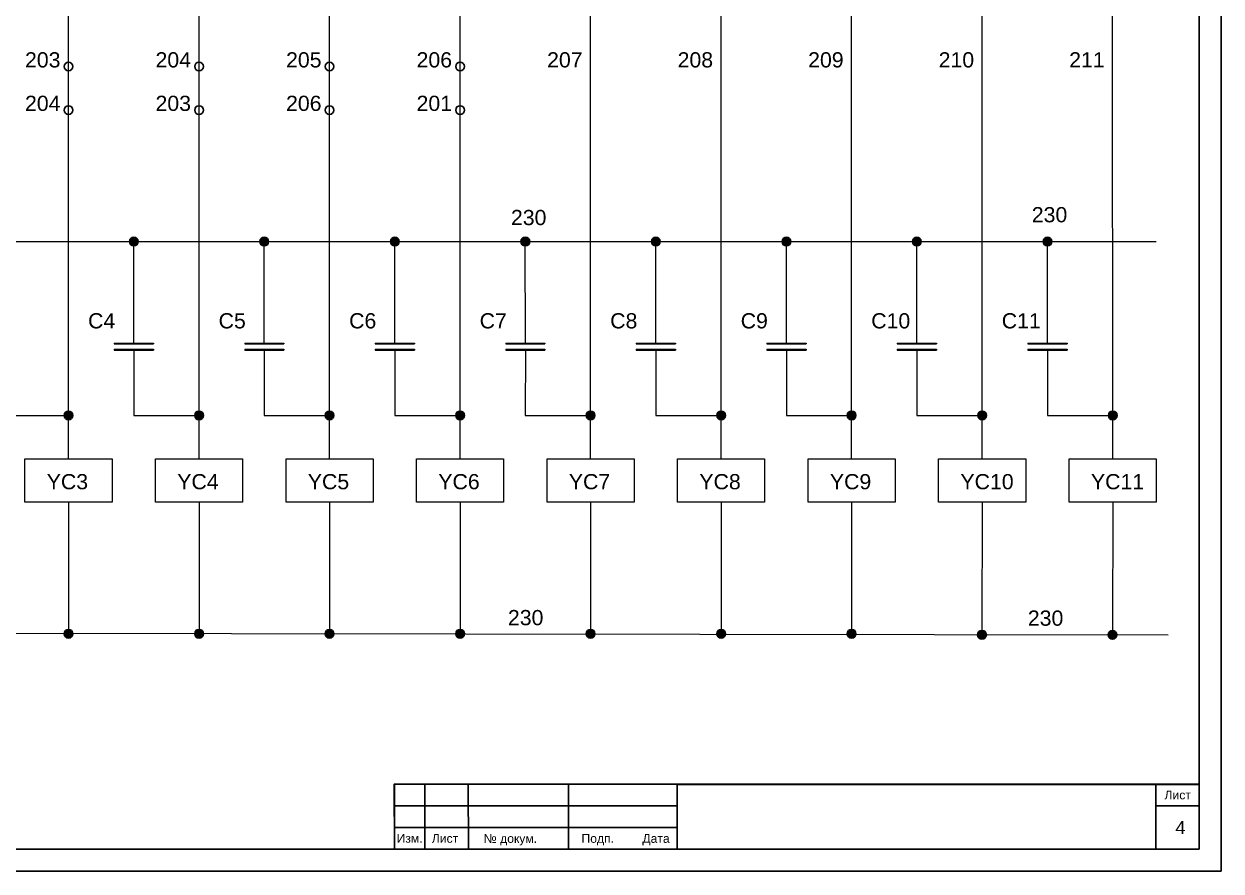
# Model space of a CAD drawing. Header units: millimetres. Extents: x 1900 to 5196, y 1354 to 2616.
# Drawn here: x 4244.9 to 4520, y 1880 to 2074.8 of the extents above; entities that cross this region are included whole.
import ezdxf

# ---------------------------------------------------------------- set-up
doc = ezdxf.new("R2010")
doc.units = ezdxf.units.MM
doc.layers.get('0').update_dxf_attribs({"lineweight": 20})
for name, color, linetype, lineweight in [('Маркировка', 7, 'Continuous', 25), ('Оформление', 7, 'Continuous', 30), ('Элементы', 7, 'Continuous', 25)]:
    doc.layers.add(name, color=color, linetype=linetype, lineweight=lineweight)
doc.styles.get("Standard").update_dxf_attribs({"font": 'arial.ttf'})

msp = doc.modelspace()

# ---------------------------------------------------------------- hatches: boundary and pattern name
h = msp.add_hatch(color=256)
h.dxf.hatch_style = 1
h.set_gradient(color1=(255, 255, 255), one_color=1, tint=1)
h.paths.add_polyline_path([(4271.092732700332, 2024.748389776557, 1), (4269.092732700332, 2024.748389776557, 1)])
h = msp.add_hatch(color=256)
h.dxf.hatch_style = 1
h.set_gradient(color1=(255, 255, 255), one_color=1, tint=1)
h.paths.add_polyline_path([(4301.092732700332, 2024.748389776557, 1), (4299.092732700332, 2024.748389776557, 1)])
h = msp.add_hatch(color=256)
h.dxf.hatch_style = 1
h.set_gradient(color1=(255, 255, 255), one_color=1, tint=1)
h.paths.add_polyline_path([(4331.092732700332, 2024.748389776557, 1), (4329.092732700332, 2024.748389776557, 1)])
h = msp.add_hatch(color=256)
h.dxf.hatch_style = 1
h.set_gradient(color1=(255, 255, 255), one_color=1, tint=1)
h.paths.add_polyline_path([(4361.092732700332, 2024.748389776557, 1), (4359.092732700332, 2024.748389776557, 1)])
h = msp.add_hatch(color=256)
h.dxf.hatch_style = 1
h.set_gradient(color1=(255, 255, 255), one_color=1, tint=1)
h.paths.add_polyline_path([(4391.092732700332, 2024.748389776557, 1), (4389.092732700332, 2024.748389776557, 1)])
h = msp.add_hatch(color=256)
h.dxf.hatch_style = 1
h.set_gradient(color1=(255, 255, 255), one_color=1, tint=1)
h.paths.add_polyline_path([(4421.092732700332, 2024.748389776557, 1), (4419.092732700332, 2024.748389776557, 1)])
h = msp.add_hatch(color=256)
h.dxf.hatch_style = 1
h.set_gradient(color1=(255, 255, 255), one_color=1, tint=1)
h.paths.add_polyline_path([(4451.092732700332, 2024.748389776557, 1), (4449.092732700332, 2024.748389776557, 1)])
h = msp.add_hatch(color=256)
h.dxf.hatch_style = 1
h.set_gradient(color1=(255, 255, 255), one_color=1, tint=1)
h.paths.add_polyline_path([(4481.092732700332, 2024.748389776557, 1), (4479.092732700332, 2024.748389776557, 1)])
h = msp.add_hatch(color=256)
h.paths.add_polyline_path([(4265.592865828001, 1999.991404223117), (4265.592865828001, 1999.792511656052), (4274.612984785554, 1999.792511656052), (4274.612984785554, 1999.991404223117)])
h.paths.add_polyline_path([(4265.592865828001, 2001.410707927403), (4265.592865828001, 2001.211815360338), (4274.612984785554, 2001.211815360338), (4274.612984785554, 2001.410707927403)])
h = msp.add_hatch(color=256)
h.paths.add_polyline_path([(4295.592865828001, 1999.991404223117), (4295.592865828001, 1999.792511656052), (4304.612984785554, 1999.792511656052), (4304.612984785554, 1999.991404223117)])
h.paths.add_polyline_path([(4295.592865828001, 2001.410707927403), (4295.592865828001, 2001.211815360338), (4304.612984785554, 2001.211815360338), (4304.612984785554, 2001.410707927403)])
h = msp.add_hatch(color=256)
h.paths.add_polyline_path([(4325.592865828001, 1999.991404223117), (4325.592865828001, 1999.792511656052), (4334.612984785554, 1999.792511656052), (4334.612984785554, 1999.991404223117)])
h.paths.add_polyline_path([(4325.592865828001, 2001.410707927403), (4325.592865828001, 2001.211815360338), (4334.612984785554, 2001.211815360338), (4334.612984785554, 2001.410707927403)])
h = msp.add_hatch(color=256)
h.paths.add_polyline_path([(4355.592865828001, 1999.991404223117), (4355.592865828001, 1999.792511656052), (4364.612984785554, 1999.792511656052), (4364.612984785554, 1999.991404223117)])
h.paths.add_polyline_path([(4355.592865828001, 2001.410707927403), (4355.592865828001, 2001.211815360338), (4364.612984785554, 2001.211815360338), (4364.612984785554, 2001.410707927403)])
h = msp.add_hatch(color=256)
h.paths.add_polyline_path([(4385.592865828001, 1999.991404223117), (4385.592865828001, 1999.792511656052), (4394.612984785554, 1999.792511656052), (4394.612984785554, 1999.991404223117)])
h.paths.add_polyline_path([(4385.592865828001, 2001.410707927403), (4385.592865828001, 2001.211815360338), (4394.612984785554, 2001.211815360338), (4394.612984785554, 2001.410707927403)])
h = msp.add_hatch(color=256)
h.paths.add_polyline_path([(4415.592865828001, 1999.991404223117), (4415.592865828001, 1999.792511656052), (4424.612984785554, 1999.792511656052), (4424.612984785554, 1999.991404223117)])
h.paths.add_polyline_path([(4415.592865828001, 2001.410707927403), (4415.592865828001, 2001.211815360338), (4424.612984785554, 2001.211815360338), (4424.612984785554, 2001.410707927403)])
h = msp.add_hatch(color=256)
h.paths.add_polyline_path([(4445.592865828001, 1999.991404223117), (4445.592865828001, 1999.792511656052), (4454.612984785554, 1999.792511656052), (4454.612984785554, 1999.991404223117)])
h.paths.add_polyline_path([(4445.592865828001, 2001.410707927403), (4445.592865828001, 2001.211815360338), (4454.612984785554, 2001.211815360338), (4454.612984785554, 2001.410707927403)])
h = msp.add_hatch(color=256)
h.paths.add_polyline_path([(4475.592865828001, 1999.991404223117), (4475.592865828001, 1999.792511656052), (4484.612984785554, 1999.792511656052), (4484.612984785554, 1999.991404223117)])
h.paths.add_polyline_path([(4475.592865828001, 2001.410707927403), (4475.592865828001, 2001.211815360338), (4484.612984785554, 2001.211815360338), (4484.612984785554, 2001.410707927403)])
h = msp.add_hatch(color=256)
h.dxf.hatch_style = 1
h.set_gradient(color1=(255, 255, 255), one_color=1, tint=1)
h.paths.add_polyline_path([(4256.092862456995, 1984.792507041979, 1), (4254.092862456995, 1984.792507041979, 1)])
h = msp.add_hatch(color=256)
h.dxf.hatch_style = 1
h.set_gradient(color1=(255, 255, 255), one_color=1, tint=1)
h.paths.add_polyline_path([(4286.092862456995, 1984.792507041979, 1), (4284.092862456995, 1984.792507041979, 1)])
h = msp.add_hatch(color=256)
h.dxf.hatch_style = 1
h.set_gradient(color1=(255, 255, 255), one_color=1, tint=1)
h.paths.add_polyline_path([(4316.092862456995, 1984.792507041979, 1), (4314.092862456995, 1984.792507041979, 1)])
h = msp.add_hatch(color=256)
h.dxf.hatch_style = 1
h.set_gradient(color1=(255, 255, 255), one_color=1, tint=1)
h.paths.add_polyline_path([(4346.092862456995, 1984.792507041979, 1), (4344.092862456995, 1984.792507041979, 1)])
h = msp.add_hatch(color=256)
h.dxf.hatch_style = 1
h.set_gradient(color1=(255, 255, 255), one_color=1, tint=1)
h.paths.add_polyline_path([(4376.092862456995, 1984.792507041979, 1), (4374.092862456995, 1984.792507041979, 1)])
h = msp.add_hatch(color=256)
h.dxf.hatch_style = 1
h.set_gradient(color1=(255, 255, 255), one_color=1, tint=1)
h.paths.add_polyline_path([(4406.092862456995, 1984.792507041979, 1), (4404.092862456995, 1984.792507041979, 1)])
h = msp.add_hatch(color=256)
h.dxf.hatch_style = 1
h.set_gradient(color1=(255, 255, 255), one_color=1, tint=1)
h.paths.add_polyline_path([(4436.092862456995, 1984.792507041979, 1), (4434.092862456995, 1984.792507041979, 1)])
h = msp.add_hatch(color=256)
h.dxf.hatch_style = 1
h.set_gradient(color1=(255, 255, 255), one_color=1, tint=1)
h.paths.add_polyline_path([(4466.092862456995, 1984.792507041979, 1), (4464.092862456995, 1984.792507041979, 1)])
h = msp.add_hatch(color=256)
h.dxf.hatch_style = 1
h.set_gradient(color1=(255, 255, 255), one_color=1, tint=1)
h.paths.add_polyline_path([(4496.092862456995, 1984.792507041979, 1), (4494.092862456995, 1984.792507041979, 1)])
h = msp.add_hatch(color=256)
h.dxf.hatch_style = 1
h.set_gradient(color1=(255, 255, 255), one_color=1, tint=1)
h.paths.add_polyline_path([(4256.092660804148, 1934.580569898599, 1), (4254.092660804148, 1934.580569898599, 1)])
h = msp.add_hatch(color=256)
h.dxf.hatch_style = 1
h.set_gradient(color1=(255, 255, 255), one_color=1, tint=1)
h.paths.add_polyline_path([(4286.092660804148, 1934.580569898599, 1), (4284.092660804148, 1934.580569898599, 1)])
h = msp.add_hatch(color=256)
h.dxf.hatch_style = 1
h.set_gradient(color1=(255, 255, 255), one_color=1, tint=1)
h.paths.add_polyline_path([(4316.092660804148, 1934.580569898599, 1), (4314.092660804148, 1934.580569898599, 1)])
h = msp.add_hatch(color=256)
h.dxf.hatch_style = 1
h.set_gradient(color1=(255, 255, 255), one_color=1, tint=1)
h.paths.add_polyline_path([(4346.092660804148, 1934.580569898599, 1), (4344.092660804148, 1934.580569898599, 1)])
h = msp.add_hatch(color=256)
h.dxf.hatch_style = 1
h.set_gradient(color1=(255, 255, 255), one_color=1, tint=1)
h.paths.add_polyline_path([(4376.092660804148, 1934.580569898599, 1), (4374.092660804148, 1934.580569898599, 1)])
h = msp.add_hatch(color=256)
h.dxf.hatch_style = 1
h.set_gradient(color1=(255, 255, 255), one_color=1, tint=1)
h.paths.add_polyline_path([(4406.092660804148, 1934.580569898599, 1), (4404.092660804148, 1934.580569898599, 1)])
h = msp.add_hatch(color=256)
h.dxf.hatch_style = 1
h.set_gradient(color1=(255, 255, 255), one_color=1, tint=1)
h.paths.add_polyline_path([(4436.092660804148, 1934.580569898599, 1), (4434.092660804148, 1934.580569898599, 1)])
h = msp.add_hatch(color=256)
h.dxf.hatch_style = 1
h.set_gradient(color1=(255, 255, 255), one_color=1, tint=1)
h.paths.add_polyline_path([(4466.051186563472, 1934.351096384126, 1), (4464.051186563472, 1934.351096384126, 1)])
h = msp.add_hatch(color=256)
h.dxf.hatch_style = 1
h.set_gradient(color1=(255, 255, 255), one_color=1, tint=1)
h.paths.add_polyline_path([(4496.02966716727, 1934.310054266214, 1), (4494.02966716727, 1934.310054266214, 1)])

# ---------------------------------------------------------------- linework, layer by layer
for p, q in [((4495.092862456995, 1974.792507041979), (4495.000020385159, 2174.000000000208)), ((4255.092862456995, 1974.792507041979), (4255.092862456995, 2148.792507041979)), ((4285.092862456995, 1974.792507041979), (4285.092862456995, 2148.792507041979)), ((4315.092862456995, 1974.792507041979), (4315.092862456995, 2148.792507041979)), ((4345.092862456995, 1974.792507041979), (4345.092862456995, 2148.792507041979)), ((4375.092862456995, 1974.792507041979), (4375.092862456995, 2148.792507041979)), ((4405.092862456995, 1974.792507041979), (4405.092862456995, 2148.792507041979)), ((4435.092862456995, 1974.792507041979), (4435.092862456995, 2148.792507041979)), ((4465.092862456995, 1974.792507041979), (4465.092862456995, 2148.792507041979)), ((4165.092862456995, 2024.792507041979), (4505.092862456995, 2024.792507041979)), ((4270.102925306777, 2001.211815360338), (4270.092732700332, 2024.748389776557)), ((4300.102925306777, 2001.211815360338), (4300.092732700332, 2024.748389776557)), ((4330.102925306777, 2001.211815360338), (4330.092732700332, 2024.748389776557)), ((4360.102925306777, 2001.211815360338), (4360.092732700332, 2024.748389776557)), ((4390.102925306777, 2001.211815360338), (4390.092732700332, 2024.748389776557)), ((4420.102925306777, 2001.211815360338), (4420.092732700332, 2024.748389776557)), ((4450.102925306777, 2001.211815360338), (4450.092732700332, 2024.748389776557)), ((4480.102925306777, 2001.211815360338), (4480.092732700332, 2024.748389776557)), ((4265.592865827999, 2001.410707927403), (4274.612984785554, 2001.410707927403)), ((4265.592865828001, 2001.410707927403), (4265.592865828001, 2001.211815360338)), ((4265.592865828001, 2001.211815360338), (4274.612984785554, 2001.211815360338)), ((4274.612984785554, 2001.410707927403), (4274.612984785554, 2001.211815360338)), ((4295.592865827999, 2001.410707927403), (4304.612984785554, 2001.410707927403)), ((4295.592865828001, 2001.410707927403), (4295.592865828001, 2001.211815360338)), ((4295.592865828001, 2001.211815360338), (4304.612984785554, 2001.211815360338)), ((4304.612984785554, 2001.410707927403), (4304.612984785554, 2001.211815360338)), ((4325.592865827999, 2001.410707927403), (4334.612984785554, 2001.410707927403)), ((4325.592865828001, 2001.410707927403), (4325.592865828001, 2001.211815360338)), ((4325.592865828001, 2001.211815360338), (4334.612984785554, 2001.211815360338)), ((4334.612984785554, 2001.410707927403), (4334.612984785554, 2001.211815360338)), ((4355.592865827999, 2001.410707927403), (4364.612984785554, 2001.410707927403)), ((4355.592865828001, 2001.410707927403), (4355.592865828001, 2001.211815360338)), ((4355.592865828001, 2001.211815360338), (4364.612984785554, 2001.211815360338)), ((4364.612984785554, 2001.410707927403), (4364.612984785554, 2001.211815360338)), ((4385.592865827999, 2001.410707927403), (4394.612984785554, 2001.410707927403)), ((4385.592865828001, 2001.410707927403), (4385.592865828001, 2001.211815360338)), ((4385.592865828001, 2001.211815360338), (4394.612984785554, 2001.211815360338)), ((4394.612984785554, 2001.410707927403), (4394.612984785554, 2001.211815360338)), ((4415.592865827999, 2001.410707927403), (4424.612984785554, 2001.410707927403)), ((4415.592865828001, 2001.410707927403), (4415.592865828001, 2001.211815360338)), ((4415.592865828001, 2001.211815360338), (4424.612984785554, 2001.211815360338)), ((4424.612984785554, 2001.410707927403), (4424.612984785554, 2001.211815360338)), ((4445.592865827999, 2001.410707927403), (4454.612984785554, 2001.410707927403)), ((4445.592865828001, 2001.410707927403), (4445.592865828001, 2001.211815360338)), ((4445.592865828001, 2001.211815360338), (4454.612984785554, 2001.211815360338)), ((4454.612984785554, 2001.410707927403), (4454.612984785554, 2001.211815360338)), ((4475.592865827999, 2001.410707927403), (4484.612984785554, 2001.410707927403)), ((4475.592865828001, 2001.410707927403), (4475.592865828001, 2001.211815360338)), ((4475.592865828001, 2001.211815360338), (4484.612984785554, 2001.211815360338)), ((4484.612984785554, 2001.410707927403), (4484.612984785554, 2001.211815360338)), ((4265.592865828001, 1999.991404223117), (4274.612984785554, 1999.991404223117)), ((4265.592865828001, 1999.991404223117), (4265.592865828001, 1999.792511656052)), ((4265.592865828001, 1999.792511656052), (4274.612984785554, 1999.792511656052)), ((4270.102925306777, 1999.792511656052), (4270.092862456995, 1984.792507041979)), ((4274.612984785554, 1999.991404223117), (4274.612984785554, 1999.792511656052)), ((4295.592865828001, 1999.991404223117), (4304.612984785554, 1999.991404223117)), ((4295.592865828001, 1999.991404223117), (4295.592865828001, 1999.792511656052)), ((4295.592865828001, 1999.792511656052), (4304.612984785554, 1999.792511656052)), ((4300.102925306777, 1999.792511656052), (4300.092862456995, 1984.792507041979)), ((4304.612984785554, 1999.991404223117), (4304.612984785554, 1999.792511656052)), ((4325.592865828001, 1999.991404223117), (4334.612984785554, 1999.991404223117)), ((4325.592865828001, 1999.991404223117), (4325.592865828001, 1999.792511656052)), ((4325.592865828001, 1999.792511656052), (4334.612984785554, 1999.792511656052)), ((4330.102925306777, 1999.792511656052), (4330.092862456995, 1984.792507041979)), ((4334.612984785554, 1999.991404223117), (4334.612984785554, 1999.792511656052)), ((4355.592865828001, 1999.991404223117), (4364.612984785554, 1999.991404223117)), ((4355.592865828001, 1999.991404223117), (4355.592865828001, 1999.792511656052)), ((4355.592865828001, 1999.792511656052), (4364.612984785554, 1999.792511656052)), ((4360.102925306777, 1999.792511656052), (4360.092862456995, 1984.792507041979)), ((4364.612984785554, 1999.991404223117), (4364.612984785554, 1999.792511656052)), ((4385.592865828001, 1999.991404223117), (4394.612984785554, 1999.991404223117)), ((4385.592865828001, 1999.991404223117), (4385.592865828001, 1999.792511656052)), ((4385.592865828001, 1999.792511656052), (4394.612984785554, 1999.792511656052)), ((4390.102925306777, 1999.792511656052), (4390.092862456995, 1984.792507041979)), ((4394.612984785554, 1999.991404223117), (4394.612984785554, 1999.792511656052)), ((4415.592865828001, 1999.991404223117), (4424.612984785554, 1999.991404223117)), ((4415.592865828001, 1999.991404223117), (4415.592865828001, 1999.792511656052)), ((4415.592865828001, 1999.792511656052), (4424.612984785554, 1999.792511656052)), ((4420.102925306777, 1999.792511656052), (4420.092862456995, 1984.792507041979)), ((4424.612984785554, 1999.991404223117), (4424.612984785554, 1999.792511656052)), ((4445.592865828001, 1999.991404223117), (4454.612984785554, 1999.991404223117)), ((4445.592865828001, 1999.991404223117), (4445.592865828001, 1999.792511656052)), ((4445.592865828001, 1999.792511656052), (4454.612984785554, 1999.792511656052)), ((4450.102925306777, 1999.792511656052), (4450.092862456995, 1984.792507041979)), ((4454.612984785554, 1999.991404223117), (4454.612984785554, 1999.792511656052)), ((4475.592865828001, 1999.991404223117), (4484.612984785554, 1999.991404223117)), ((4475.592865828001, 1999.991404223117), (4475.592865828001, 1999.792511656052)), ((4475.592865828001, 1999.792511656052), (4484.612984785554, 1999.792511656052)), ((4480.102925306777, 1999.792511656052), (4480.092862456995, 1984.792507041979)), ((4484.612984785554, 1999.991404223117), (4484.612984785554, 1999.792511656052)), ((4240.092862456995, 1984.792507041979), (4255.092862456995, 1984.792507041979)), ((4270.092862456995, 1984.792507041979), (4285.092862456995, 1984.792507041979)), ((4300.092862456995, 1984.792507041979), (4315.092862456995, 1984.792507041979)), ((4330.092862456995, 1984.792507041979), (4345.092862456995, 1984.792507041979)), ((4360.092862456995, 1984.792507041979), (4375.092862456995, 1984.792507041979)), ((4390.092862456995, 1984.792507041979), (4405.092862456995, 1984.792507041979)), ((4420.092862456995, 1984.792507041979), (4435.092862456995, 1984.792507041979)), ((4450.092862456995, 1984.792507041979), (4465.092862456995, 1984.792507041979)), ((4480.092862456995, 1984.792507041979), (4495.092862456995, 1984.792507041979)), ((4255.092862456995, 1964.792507041979), (4255.092660804148, 1934.580569898599)), ((4285.092862456995, 1964.792507041979), (4285.092660804148, 1934.580569898599)), ((4315.092862456995, 1964.792507041979), (4315.092660804148, 1934.580569898599)), ((4345.092862456995, 1964.792507041979), (4345.092660804148, 1934.580569898599)), ((4375.092862456995, 1964.792507041979), (4375.092660804148, 1934.580569898599)), ((4405.092862456995, 1964.792507041979), (4405.092660804148, 1934.580569898599)), ((4435.092862456995, 1964.792507041979), (4435.092660804148, 1934.580569898599)), ((4465.092862456995, 1964.792507041979), (4465.051186563472, 1934.351096384126)), ((4495.092862456995, 1964.792507041979), (4495.050183585893, 1934.310423857496)), ((3996.151129739072, 1935.008947258376), (4507.846723112156, 1934.292507041979))]:
    msp.add_line(p, q)
for points in [[(4245.092862456995, 1974.792507041979), (4265.092862456995, 1974.792507041979), (4265.092862456995, 1964.792507041979), (4245.092862456995, 1964.792507041979)], [(4275.092862456995, 1974.792507041979), (4295.092862456995, 1974.792507041979), (4295.092862456995, 1964.792507041979), (4275.092862456995, 1964.792507041979)], [(4305.092862456995, 1974.792507041979), (4325.092862456995, 1974.792507041979), (4325.092862456995, 1964.792507041979), (4305.092862456995, 1964.792507041979)], [(4335.092862456995, 1974.792507041979), (4355.092862456995, 1974.792507041979), (4355.092862456995, 1964.792507041979), (4335.092862456995, 1964.792507041979)], [(4365.092862456995, 1974.792507041979), (4385.092862456995, 1974.792507041979), (4385.092862456995, 1964.792507041979), (4365.092862456995, 1964.792507041979)], [(4395.092862456995, 1974.792507041979), (4415.092862456995, 1974.792507041979), (4415.092862456995, 1964.792507041979), (4395.092862456995, 1964.792507041979)], [(4425.092862456995, 1974.792507041979), (4445.092862456995, 1974.792507041979), (4445.092862456995, 1964.792507041979), (4425.092862456995, 1964.792507041979)], [(4455.092862456995, 1974.792507041979), (4475.092862456995, 1974.792507041979), (4475.092862456995, 1964.792507041979), (4455.092862456995, 1964.792507041979)], [(4485.092862456995, 1974.792507041979), (4505.092862456995, 1974.792507041979), (4505.092862456995, 1964.792507041979), (4485.092862456995, 1964.792507041979)]]:
    msp.add_lwpolyline(points, close=True)
at = {"layer": 'Оформление'}
for p, q in [((4515, 2295), (4515, 1885)), ((4515, 1885), (3946, 1885)), ((4330, 1885), (4515, 1885)), ((4330, 1885), (4515, 1885)), ((4330, 1885), (4515, 1885))]:
    msp.add_line(p, q, dxfattribs=at)
at = {"layer": 'Оформление', "lineweight": 35}
msp.add_line((4395, 1900), (4515, 1900), dxfattribs=at)
at = {"layer": 'Оформление'}
for points in [[(3926, 1880), (4520, 1880), (4520, 2300), (3926, 2300)], [(4330, 1885), (4347, 1885), (4346.975062616453, 1900), (4329.975062616453, 1900)], [(4330, 1895), (4395, 1895), (4395, 1900), (4330, 1900)], [(4330, 1885), (4337, 1885), (4337, 1900), (4330, 1900)], [(4330, 1885), (4370, 1885), (4370, 1900), (4330, 1900)], [(4515, 1885), (4505, 1885), (4505, 1900), (4515, 1900)], [(4515, 1900), (4505, 1900), (4505, 1895), (4515, 1895)], [(4330, 1890), (4395, 1890), (4395, 1895), (4330, 1895)], [(4330, 1885), (4395, 1885), (4395, 1890), (4330, 1890)]]:
    msp.add_lwpolyline(points, close=True, dxfattribs=at)
at = {"layer": 'Элементы'}
for centre in [(4255.092862456995, 2064.999756429624), (4285.092862456995, 2064.999756429624), (4315.092862456995, 2064.999756429624), (4345.092862456995, 2064.999756429624), (4255.092862456995, 2054.999756429624), (4285.092862456995, 2054.999756429624), (4315.092862456995, 2054.999756429624), (4345.092862456995, 2054.999756429624), (4270.092732700332, 2024.748389776557), (4270.092732700332, 2024.748389776557), (4300.092732700332, 2024.748389776557), (4300.092732700332, 2024.748389776557), (4330.092732700332, 2024.748389776557), (4330.092732700332, 2024.748389776557), (4360.092732700332, 2024.748389776557), (4360.092732700332, 2024.748389776557), (4390.092732700332, 2024.748389776557), (4390.092732700332, 2024.748389776557), (4420.092732700332, 2024.748389776557), (4420.092732700332, 2024.748389776557), (4450.092732700332, 2024.748389776557), (4450.092732700332, 2024.748389776557), (4480.092732700332, 2024.748389776557), (4480.092732700332, 2024.748389776557), (4255.092862456995, 1984.792507041979), (4255.092862456995, 1984.792507041979), (4285.092862456995, 1984.792507041979), (4285.092862456995, 1984.792507041979), (4315.092862456995, 1984.792507041979), (4315.092862456995, 1984.792507041979), (4345.092862456995, 1984.792507041979), (4345.092862456995, 1984.792507041979), (4375.092862456995, 1984.792507041979), (4375.092862456995, 1984.792507041979), (4405.092862456995, 1984.792507041979), (4405.092862456995, 1984.792507041979), (4435.092862456995, 1984.792507041979), (4435.092862456995, 1984.792507041979), (4465.092862456995, 1984.792507041979), (4465.092862456995, 1984.792507041979), (4495.092862456995, 1984.792507041979), (4495.092862456995, 1984.792507041979), (4255.092660804148, 1934.580569898599), (4255.092660804148, 1934.580569898599), (4285.092660804148, 1934.580569898599), (4285.092660804148, 1934.580569898599), (4315.092660804148, 1934.580569898599), (4315.092660804148, 1934.580569898599), (4345.092660804148, 1934.580569898599), (4345.092660804148, 1934.580569898599), (4375.092660804148, 1934.580569898599), (4375.092660804148, 1934.580569898599), (4405.092660804148, 1934.580569898599), (4405.092660804148, 1934.580569898599), (4435.092660804148, 1934.580569898599), (4435.092660804148, 1934.580569898599), (4465.051186563472, 1934.351096384126), (4465.051186563472, 1934.351096384126), (4495.02966716727, 1934.310054266214), (4495.02966716727, 1934.310054266214)]:
    msp.add_circle(centre, 1, dxfattribs=at)

# ---------------------------------------------------------------- texts
at = {"layer": 'Маркировка'}
for s, p in [('203', (4245.092862456995, 2064.792507041979)), ('204', (4275.092862456995, 2064.792507041979)), ('205', (4305.092862456995, 2064.792507041979)), ('206', (4335.092862456995, 2064.792507041979)), ('207', (4365.092862456995, 2064.792507041979)), ('208', (4395.092862456995, 2064.792507041979)), ('209', (4425.092862456995, 2064.792507041979)), ('210', (4455.092862456995, 2064.792507041979)), ('211', (4485.092862456995, 2064.792507041979)), ('204', (4245.092862456995, 2054.792507041979)), ('203', (4275.092862456995, 2054.792507041979)), ('206', (4305.092862456995, 2054.792507041979)), ('201', (4335.092862456995, 2054.792507041979)), ('230', (4356.78361009035, 2028.538354515683)), ('230', (4476.497516924524, 2029.183364860208)), ('C4', (4259.592844329916, 2004.783445890906)), ('C5', (4289.592844329916, 2004.783445890906)), ('C6', (4319.592844329916, 2004.783445890906)), ('C7', (4349.592844329916, 2004.783445890906)), ('C8', (4379.592844329916, 2004.783445890906)), ('C9', (4409.592844329916, 2004.783445890906)), ('C10', (4439.592844329916, 2004.783445890906)), ('C11', (4469.592844329916, 2004.783445890906)), ('YC3', (4250.092862456995, 1967.792507041979)), ('YC4', (4280.092862456995, 1967.792507041979)), ('YC5', (4310.092862456995, 1967.792507041979)), ('YC6', (4340.092862456995, 1967.792507041979)), ('YC7', (4370.092862456995, 1967.792507041979)), ('YC8', (4400.092862456995, 1967.792507041979)), ('YC9', (4430.092862456995, 1967.792507041979)), ('YC10', (4460.092862456995, 1967.792507041979)), ('YC11', (4490.092862456995, 1967.792507041979)), ('230', (4356.093089688162, 1936.53132699704)), ('230', (4475.593457241361, 1936.417625410405))]:
    msp.add_text(s, height=3.5, dxfattribs=at).set_placement(p)
at = {"layer": 'Оформление'}
for s, height, p in [('Лист', 2, (4507, 1896.5)), ('4', 3, (4509.5, 1888.5)), ('Изм.', 2, (4330.50183701198, 1886.520923515112)), ('Лист', 2, (4338.595571375623, 1886.509305411157)), ('№ докум.', 2, (4350.521600382272, 1886.489795707821)), ('Подп.', 2, (4373, 1886.5)), ('Дата', 2, (4387, 1886.5))]:
    msp.add_text(s, height=height, dxfattribs=at).set_placement(p)

doc.saveas('drawing.dxf')
